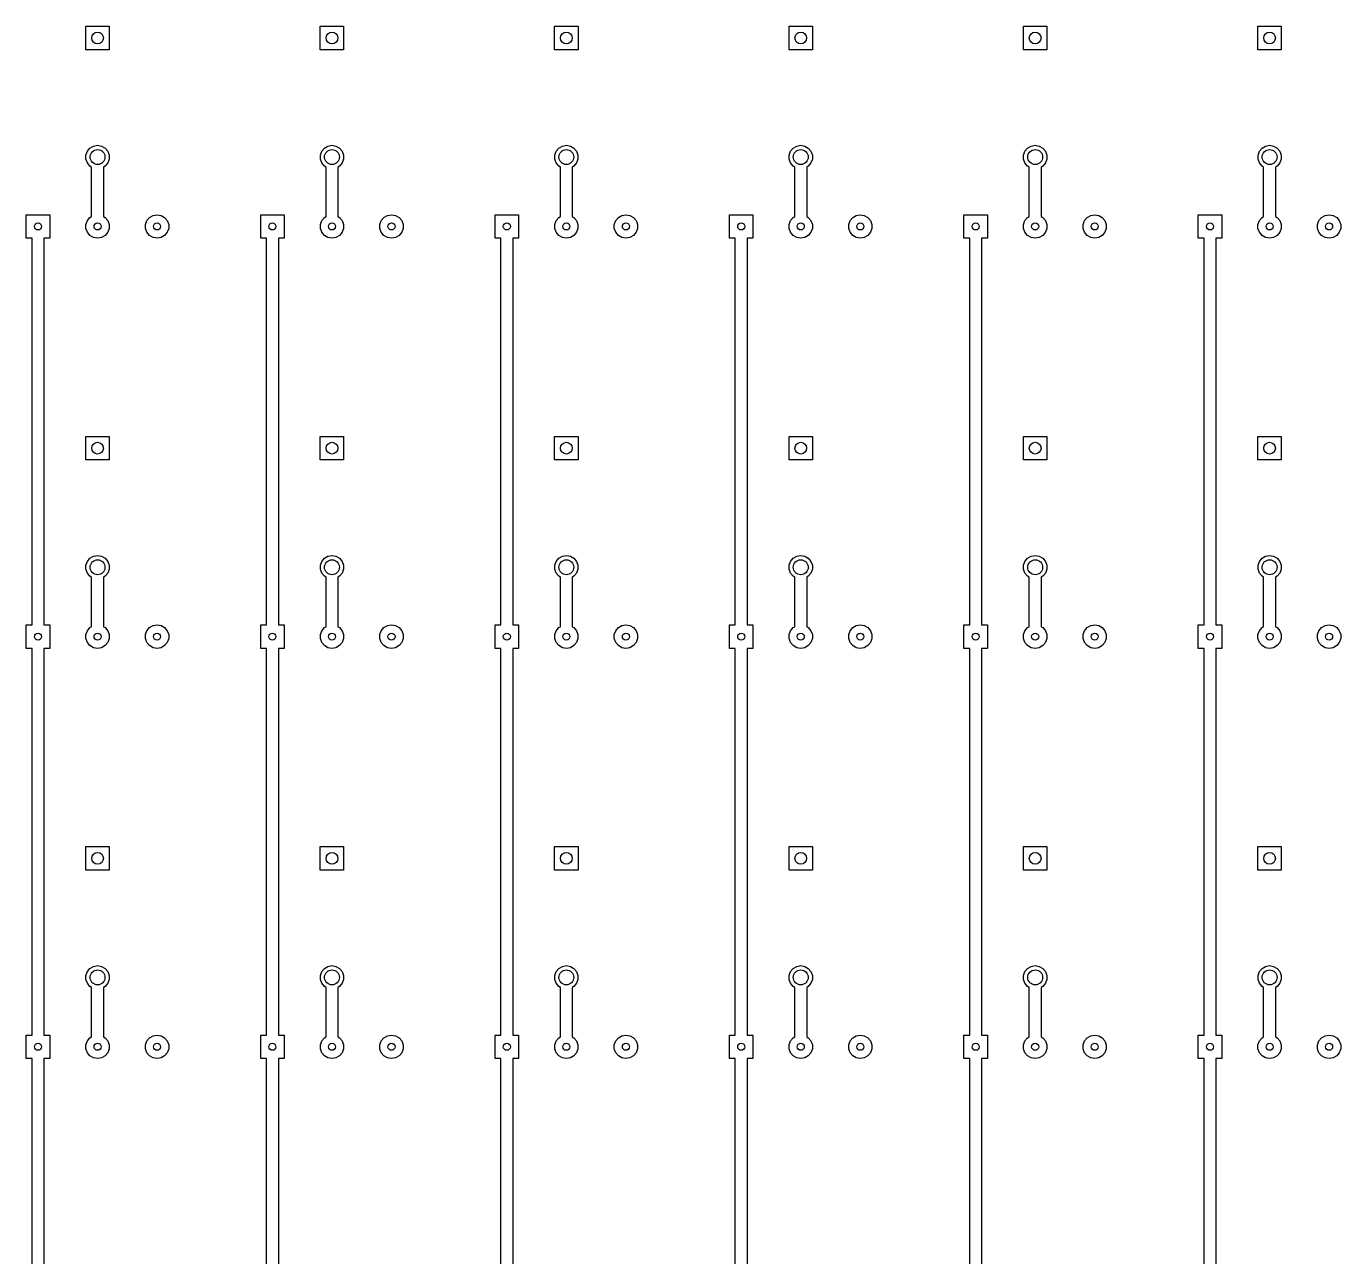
# Model space of a CAD drawing. Extents: x 183 to 424, y -369 to -69.
# Drawn here: x 183.4 to 295.6, y -173.9 to -68.9 of the extents above; entities that cross this region are included whole.
import ezdxf

# ---------------------------------------------------------------- set-up
doc = ezdxf.new("R2010")
doc.units = 0
doc.header["$MEASUREMENT"] = 0
doc.layers.add('BLACK', color=7, linetype='CONTINUOUS')

msp = doc.modelspace()

# ---------------------------------------------------------------- linework, layer by layer
at = {"layer": 'Black'}
for p, q in [((188.501, -70.9195), (188.501, -68.9205)), ((188.501, -68.9205), (190.499, -68.9205)), ((190.499, -68.9205), (190.499, -70.9195)), ((208.501, -70.9195), (208.501, -68.9205)), ((208.501, -68.9205), (210.499, -68.9205)), ((210.499, -68.9205), (210.499, -70.9195)), ((228.501, -70.9195), (228.501, -68.9205)), ((228.501, -68.9205), (230.499, -68.9205)), ((230.499, -68.9205), (230.499, -70.9195)), ((248.501, -70.9195), (248.501, -68.9205)), ((248.501, -68.9205), (250.499, -68.9205)), ((250.499, -68.9205), (250.499, -70.9195)), ((268.501, -70.9195), (268.501, -68.9205)), ((268.501, -68.9205), (270.499, -68.9205)), ((270.499, -68.9205), (270.499, -70.9195)), ((288.501, -70.9195), (288.501, -68.9205)), ((288.501, -68.9205), (290.499, -68.9205)), ((290.499, -68.9205), (290.499, -70.9195)), ((190.499, -70.9195), (188.501, -70.9195)), ((210.499, -70.9195), (208.501, -70.9195)), ((230.499, -70.9195), (228.501, -70.9195)), ((250.499, -70.9195), (248.501, -70.9195)), ((270.499, -70.9195), (268.501, -70.9195)), ((290.499, -70.9195), (288.501, -70.9195)), ((188.512, -79.9058), (188.631, -79.5783)), ((188.631, -79.5783), (188.855, -79.3114)), ((188.855, -79.3114), (189.157, -79.1372)), ((189.157, -79.1372), (189.5, -79.0767)), ((189.5, -79.0767), (189.843, -79.1372)), ((189.843, -79.1372), (190.145, -79.3114)), ((190.145, -79.3114), (190.369, -79.5783)), ((190.369, -79.5783), (190.488, -79.9058)), ((208.512, -79.9058), (208.631, -79.5783)), ((208.631, -79.5783), (208.855, -79.3114)), ((208.855, -79.3114), (209.157, -79.1372)), ((209.157, -79.1372), (209.5, -79.0767)), ((209.5, -79.0767), (209.843, -79.1372)), ((209.843, -79.1372), (210.145, -79.3114)), ((210.145, -79.3114), (210.369, -79.5783)), ((210.369, -79.5783), (210.488, -79.9058)), ((228.512, -79.9058), (228.631, -79.5783)), ((228.631, -79.5783), (228.855, -79.3114)), ((228.855, -79.3114), (229.157, -79.1372)), ((229.157, -79.1372), (229.5, -79.0767)), ((229.5, -79.0767), (229.843, -79.1372)), ((229.843, -79.1372), (230.145, -79.3114)), ((230.145, -79.3114), (230.369, -79.5783)), ((230.369, -79.5783), (230.488, -79.9058)), ((248.512, -79.9058), (248.631, -79.5783)), ((248.631, -79.5783), (248.855, -79.3114)), ((248.855, -79.3114), (249.157, -79.1372)), ((249.157, -79.1372), (249.5, -79.0767)), ((249.5, -79.0767), (249.843, -79.1372)), ((249.843, -79.1372), (250.145, -79.3114)), ((250.145, -79.3114), (250.369, -79.5783)), ((250.369, -79.5783), (250.488, -79.9058)), ((268.512, -79.9058), (268.631, -79.5783)), ((268.631, -79.5783), (268.855, -79.3114)), ((268.855, -79.3114), (269.157, -79.1372)), ((269.157, -79.1372), (269.5, -79.0767)), ((269.5, -79.0767), (269.843, -79.1372)), ((269.843, -79.1372), (270.145, -79.3114)), ((270.145, -79.3114), (270.369, -79.5783)), ((270.369, -79.5783), (270.488, -79.9058)), ((288.512, -79.9058), (288.631, -79.5783)), ((288.631, -79.5783), (288.855, -79.3114)), ((288.855, -79.3114), (289.157, -79.1372)), ((289.157, -79.1372), (289.5, -79.0767)), ((289.5, -79.0767), (289.843, -79.1372)), ((289.843, -79.1372), (290.145, -79.3114)), ((290.145, -79.3114), (290.369, -79.5783)), ((290.369, -79.5783), (290.488, -79.9058)), ((188.512, -80.2542), (188.512, -79.9058)), ((188.631, -80.5817), (188.512, -80.2542)), ((188.855, -80.8486), (188.631, -80.5817)), ((190.369, -80.5817), (190.145, -80.8486)), ((190.488, -80.2542), (190.369, -80.5817)), ((190.488, -79.9058), (190.488, -80.2542)), ((208.512, -80.2542), (208.512, -79.9058)), ((208.631, -80.5817), (208.512, -80.2542)), ((208.855, -80.8486), (208.631, -80.5817)), ((210.369, -80.5817), (210.145, -80.8486)), ((210.488, -80.2542), (210.369, -80.5817)), ((210.488, -79.9058), (210.488, -80.2542)), ((228.512, -80.2542), (228.512, -79.9058)), ((228.631, -80.5817), (228.512, -80.2542)), ((228.855, -80.8486), (228.631, -80.5817)), ((230.369, -80.5817), (230.145, -80.8486)), ((230.488, -80.2542), (230.369, -80.5817)), ((230.488, -79.9058), (230.488, -80.2542)), ((248.512, -80.2542), (248.512, -79.9058)), ((248.631, -80.5817), (248.512, -80.2542)), ((248.855, -80.8486), (248.631, -80.5817)), ((250.369, -80.5817), (250.145, -80.8486)), ((250.488, -80.2542), (250.369, -80.5817)), ((250.488, -79.9058), (250.488, -80.2542)), ((268.512, -80.2542), (268.512, -79.9058)), ((268.631, -80.5817), (268.512, -80.2542)), ((268.855, -80.8486), (268.631, -80.5817)), ((270.369, -80.5817), (270.145, -80.8486)), ((270.488, -80.2542), (270.369, -80.5817)), ((270.488, -79.9058), (270.488, -80.2542)), ((288.512, -80.2542), (288.512, -79.9058)), ((288.631, -80.5817), (288.512, -80.2542)), ((288.855, -80.8486), (288.631, -80.5817)), ((290.369, -80.5817), (290.145, -80.8486)), ((290.488, -80.2542), (290.369, -80.5817)), ((290.488, -79.9058), (290.488, -80.2542)), ((188.992, -80.9276), (188.855, -80.8486)), ((188.992, -85.1518), (188.992, -80.9276)), ((190.145, -80.8486), (190.008, -80.9276)), ((190.008, -80.9276), (190.008, -85.1518)), ((208.992, -80.9276), (208.855, -80.8486)), ((208.992, -85.1518), (208.992, -80.9276)), ((210.145, -80.8486), (210.008, -80.9276)), ((210.008, -80.9276), (210.008, -85.1518)), ((228.992, -80.9276), (228.855, -80.8486)), ((228.992, -85.1518), (228.992, -80.9276)), ((230.145, -80.8486), (230.008, -80.9276)), ((230.008, -80.9276), (230.008, -85.1518)), ((248.992, -80.9276), (248.855, -80.8486)), ((248.992, -85.1518), (248.992, -80.9276)), ((250.145, -80.8486), (250.008, -80.9276)), ((250.008, -80.9276), (250.008, -85.1518)), ((268.992, -80.9276), (268.855, -80.8486)), ((268.992, -85.1518), (268.992, -80.9276)), ((270.145, -80.8486), (270.008, -80.9276)), ((270.008, -80.9276), (270.008, -85.1518)), ((288.992, -80.9276), (288.855, -80.8486)), ((288.992, -85.1518), (288.992, -80.9276)), ((290.145, -80.8486), (290.008, -80.9276)), ((290.008, -80.9276), (290.008, -85.1518)), ((183.42, -87), (183.42, -85)), ((183.42, -85), (185.42, -85)), ((185.42, -85), (185.42, -87)), ((188.631, -85.4981), (188.855, -85.231)), ((188.855, -85.231), (188.992, -85.1518)), ((190.008, -85.1518), (190.145, -85.231)), ((190.145, -85.231), (190.369, -85.4981)), ((193.711, -85.4981), (193.935, -85.231)), ((193.935, -85.231), (194.237, -85.0567)), ((194.237, -85.0567), (194.58, -84.9962)), ((194.58, -84.9962), (194.923, -85.0567)), ((194.923, -85.0567), (195.225, -85.231)), ((195.225, -85.231), (195.449, -85.4981)), ((203.42, -87), (203.42, -85)), ((203.42, -85), (205.42, -85)), ((205.42, -85), (205.42, -87)), ((208.631, -85.4981), (208.855, -85.231)), ((208.855, -85.231), (208.992, -85.1518)), ((210.008, -85.1518), (210.145, -85.231)), ((210.145, -85.231), (210.369, -85.4981)), ((213.711, -85.4981), (213.935, -85.231)), ((213.935, -85.231), (214.237, -85.0567)), ((214.237, -85.0567), (214.58, -84.9962)), ((214.58, -84.9962), (214.923, -85.0567)), ((214.923, -85.0567), (215.225, -85.231)), ((215.225, -85.231), (215.449, -85.4981)), ((223.42, -87), (223.42, -85)), ((223.42, -85), (225.42, -85)), ((225.42, -85), (225.42, -87)), ((228.631, -85.4981), (228.855, -85.231)), ((228.855, -85.231), (228.992, -85.1518)), ((230.008, -85.1518), (230.145, -85.231)), ((230.145, -85.231), (230.369, -85.4981)), ((233.711, -85.4981), (233.935, -85.231)), ((233.935, -85.231), (234.237, -85.0567)), ((234.237, -85.0567), (234.58, -84.9962)), ((234.58, -84.9962), (234.923, -85.0567)), ((234.923, -85.0567), (235.225, -85.231)), ((235.225, -85.231), (235.449, -85.4981)), ((243.42, -87), (243.42, -85)), ((243.42, -85), (245.42, -85)), ((245.42, -85), (245.42, -87)), ((248.631, -85.4981), (248.855, -85.231)), ((248.855, -85.231), (248.992, -85.1518)), ((250.008, -85.1518), (250.145, -85.231)), ((250.145, -85.231), (250.369, -85.4981)), ((253.711, -85.4981), (253.935, -85.231)), ((253.935, -85.231), (254.237, -85.0567)), ((254.237, -85.0567), (254.58, -84.9962)), ((254.58, -84.9962), (254.923, -85.0567)), ((254.923, -85.0567), (255.225, -85.231)), ((255.225, -85.231), (255.449, -85.4981)), ((263.42, -87), (263.42, -85)), ((263.42, -85), (265.42, -85)), ((265.42, -85), (265.42, -87)), ((268.631, -85.4981), (268.855, -85.231)), ((268.855, -85.231), (268.992, -85.1518)), ((270.008, -85.1518), (270.145, -85.231)), ((270.145, -85.231), (270.369, -85.4981)), ((273.711, -85.4981), (273.935, -85.231)), ((273.935, -85.231), (274.237, -85.0567)), ((274.237, -85.0567), (274.58, -84.9962)), ((274.58, -84.9962), (274.923, -85.0567)), ((274.923, -85.0567), (275.225, -85.231)), ((275.225, -85.231), (275.449, -85.4981)), ((283.42, -87), (283.42, -85)), ((283.42, -85), (285.42, -85)), ((285.42, -85), (285.42, -87)), ((288.631, -85.4981), (288.855, -85.231)), ((288.855, -85.231), (288.992, -85.1518)), ((290.008, -85.1518), (290.145, -85.231)), ((290.145, -85.231), (290.369, -85.4981)), ((293.711, -85.4981), (293.935, -85.231)), ((293.935, -85.231), (294.237, -85.0567)), ((294.237, -85.0567), (294.58, -84.9962)), ((294.58, -84.9962), (294.923, -85.0567)), ((294.923, -85.0567), (295.225, -85.231)), ((295.225, -85.231), (295.449, -85.4981)), ((188.511, -85.8257), (188.631, -85.4981)), ((188.511, -86.1743), (188.511, -85.8257)), ((188.631, -86.5019), (188.511, -86.1743)), ((190.369, -85.4981), (190.489, -85.8257)), ((190.489, -86.1743), (190.369, -86.5019)), ((190.489, -85.8257), (190.489, -86.1743)), ((193.591, -85.8257), (193.711, -85.4981)), ((193.591, -86.1743), (193.591, -85.8257)), ((193.711, -86.5019), (193.591, -86.1743)), ((195.449, -85.4981), (195.569, -85.8257)), ((195.569, -86.1743), (195.449, -86.5019)), ((195.569, -85.8257), (195.569, -86.1743)), ((208.511, -85.8257), (208.631, -85.4981)), ((208.511, -86.1743), (208.511, -85.8257)), ((208.631, -86.5019), (208.511, -86.1743)), ((210.369, -85.4981), (210.489, -85.8257)), ((210.489, -86.1743), (210.369, -86.5019)), ((210.489, -85.8257), (210.489, -86.1743)), ((213.591, -85.8257), (213.711, -85.4981)), ((213.591, -86.1743), (213.591, -85.8257)), ((213.711, -86.5019), (213.591, -86.1743)), ((215.449, -85.4981), (215.569, -85.8257)), ((215.569, -86.1743), (215.449, -86.5019)), ((215.569, -85.8257), (215.569, -86.1743)), ((228.511, -85.8257), (228.631, -85.4981)), ((228.511, -86.1743), (228.511, -85.8257)), ((228.631, -86.5019), (228.511, -86.1743)), ((230.369, -85.4981), (230.489, -85.8257)), ((230.489, -86.1743), (230.369, -86.5019)), ((230.489, -85.8257), (230.489, -86.1743)), ((233.591, -85.8257), (233.711, -85.4981)), ((233.591, -86.1743), (233.591, -85.8257)), ((233.711, -86.5019), (233.591, -86.1743)), ((235.449, -85.4981), (235.569, -85.8257)), ((235.569, -86.1743), (235.449, -86.5019)), ((235.569, -85.8257), (235.569, -86.1743)), ((248.511, -85.8257), (248.631, -85.4981)), ((248.511, -86.1743), (248.511, -85.8257)), ((248.631, -86.5019), (248.511, -86.1743)), ((250.369, -85.4981), (250.489, -85.8257)), ((250.489, -86.1743), (250.369, -86.5019)), ((250.489, -85.8257), (250.489, -86.1743)), ((253.591, -85.8257), (253.711, -85.4981)), ((253.591, -86.1743), (253.591, -85.8257)), ((253.711, -86.5019), (253.591, -86.1743)), ((255.449, -85.4981), (255.569, -85.8257)), ((255.569, -86.1743), (255.449, -86.5019)), ((255.569, -85.8257), (255.569, -86.1743)), ((268.511, -85.8257), (268.631, -85.4981)), ((268.511, -86.1743), (268.511, -85.8257)), ((268.631, -86.5019), (268.511, -86.1743)), ((270.369, -85.4981), (270.489, -85.8257)), ((270.489, -86.1743), (270.369, -86.5019)), ((270.489, -85.8257), (270.489, -86.1743)), ((273.591, -85.8257), (273.711, -85.4981)), ((273.591, -86.1743), (273.591, -85.8257)), ((273.711, -86.5019), (273.591, -86.1743)), ((275.449, -85.4981), (275.569, -85.8257)), ((275.569, -86.1743), (275.449, -86.5019)), ((275.569, -85.8257), (275.569, -86.1743)), ((288.511, -85.8257), (288.631, -85.4981)), ((288.511, -86.1743), (288.511, -85.8257)), ((288.631, -86.5019), (288.511, -86.1743)), ((290.369, -85.4981), (290.489, -85.8257)), ((290.489, -86.1743), (290.369, -86.5019)), ((290.489, -85.8257), (290.489, -86.1743)), ((293.591, -85.8257), (293.711, -85.4981)), ((293.591, -86.1743), (293.591, -85.8257)), ((293.711, -86.5019), (293.591, -86.1743)), ((295.449, -85.4981), (295.569, -85.8257)), ((295.569, -86.1743), (295.449, -86.5019)), ((295.569, -85.8257), (295.569, -86.1743)), ((183.912, -87), (183.42, -87)), ((183.912, -120), (183.912, -87)), ((185.42, -87), (184.928, -87)), ((184.928, -87), (184.928, -120)), ((188.855, -86.769), (188.631, -86.5019)), ((189.157, -86.9433), (188.855, -86.769)), ((189.5, -87.0038), (189.157, -86.9433)), ((189.843, -86.9433), (189.5, -87.0038)), ((190.145, -86.769), (189.843, -86.9433)), ((190.369, -86.5019), (190.145, -86.769)), ((193.935, -86.769), (193.711, -86.5019)), ((194.237, -86.9433), (193.935, -86.769)), ((194.58, -87.0038), (194.237, -86.9433)), ((194.923, -86.9433), (194.58, -87.0038)), ((195.225, -86.769), (194.923, -86.9433)), ((195.449, -86.5019), (195.225, -86.769)), ((203.912, -87), (203.42, -87)), ((203.912, -120), (203.912, -87)), ((205.42, -87), (204.928, -87)), ((204.928, -87), (204.928, -120)), ((208.855, -86.769), (208.631, -86.5019)), ((209.157, -86.9433), (208.855, -86.769)), ((209.5, -87.0038), (209.157, -86.9433)), ((209.843, -86.9433), (209.5, -87.0038)), ((210.145, -86.769), (209.843, -86.9433)), ((210.369, -86.5019), (210.145, -86.769)), ((213.935, -86.769), (213.711, -86.5019)), ((214.237, -86.9433), (213.935, -86.769)), ((214.58, -87.0038), (214.237, -86.9433)), ((214.923, -86.9433), (214.58, -87.0038)), ((215.225, -86.769), (214.923, -86.9433)), ((215.449, -86.5019), (215.225, -86.769)), ((223.912, -87), (223.42, -87)), ((223.912, -120), (223.912, -87)), ((225.42, -87), (224.928, -87)), ((224.928, -87), (224.928, -120)), ((228.855, -86.769), (228.631, -86.5019)), ((229.157, -86.9433), (228.855, -86.769)), ((229.5, -87.0038), (229.157, -86.9433)), ((229.843, -86.9433), (229.5, -87.0038)), ((230.145, -86.769), (229.843, -86.9433)), ((230.369, -86.5019), (230.145, -86.769)), ((233.935, -86.769), (233.711, -86.5019)), ((234.237, -86.9433), (233.935, -86.769)), ((234.58, -87.0038), (234.237, -86.9433)), ((234.923, -86.9433), (234.58, -87.0038)), ((235.225, -86.769), (234.923, -86.9433)), ((235.449, -86.5019), (235.225, -86.769)), ((243.912, -87), (243.42, -87)), ((243.912, -120), (243.912, -87)), ((245.42, -87), (244.928, -87)), ((244.928, -87), (244.928, -120)), ((248.855, -86.769), (248.631, -86.5019)), ((249.157, -86.9433), (248.855, -86.769)), ((249.5, -87.0038), (249.157, -86.9433)), ((249.843, -86.9433), (249.5, -87.0038)), ((250.145, -86.769), (249.843, -86.9433)), ((250.369, -86.5019), (250.145, -86.769)), ((253.935, -86.769), (253.711, -86.5019)), ((254.237, -86.9433), (253.935, -86.769)), ((254.58, -87.0038), (254.237, -86.9433)), ((254.923, -86.9433), (254.58, -87.0038)), ((255.225, -86.769), (254.923, -86.9433)), ((255.449, -86.5019), (255.225, -86.769)), ((263.912, -87), (263.42, -87)), ((263.912, -120), (263.912, -87)), ((265.42, -87), (264.928, -87)), ((264.928, -87), (264.928, -120)), ((268.855, -86.769), (268.631, -86.5019)), ((269.157, -86.9433), (268.855, -86.769)), ((269.5, -87.0038), (269.157, -86.9433)), ((269.843, -86.9433), (269.5, -87.0038)), ((270.145, -86.769), (269.843, -86.9433)), ((270.369, -86.5019), (270.145, -86.769)), ((273.935, -86.769), (273.711, -86.5019)), ((274.237, -86.9433), (273.935, -86.769)), ((274.58, -87.0038), (274.237, -86.9433)), ((274.923, -86.9433), (274.58, -87.0038)), ((275.225, -86.769), (274.923, -86.9433)), ((275.449, -86.5019), (275.225, -86.769)), ((283.912, -87), (283.42, -87)), ((283.912, -120), (283.912, -87)), ((285.42, -87), (284.928, -87)), ((284.928, -87), (284.928, -120)), ((288.855, -86.769), (288.631, -86.5019)), ((289.157, -86.9433), (288.855, -86.769)), ((289.5, -87.0038), (289.157, -86.9433)), ((289.843, -86.9433), (289.5, -87.0038)), ((290.145, -86.769), (289.843, -86.9433)), ((290.369, -86.5019), (290.145, -86.769)), ((293.935, -86.769), (293.711, -86.5019)), ((294.237, -86.9433), (293.935, -86.769)), ((294.58, -87.0038), (294.237, -86.9433)), ((294.923, -86.9433), (294.58, -87.0038)), ((295.225, -86.769), (294.923, -86.9433)), ((295.449, -86.5019), (295.225, -86.769)), ((188.501, -105.919), (188.501, -103.921)), ((188.501, -103.921), (190.499, -103.921)), ((190.499, -103.921), (190.499, -105.919)), ((208.501, -105.919), (208.501, -103.921)), ((208.501, -103.921), (210.499, -103.921)), ((210.499, -103.921), (210.499, -105.919)), ((228.501, -105.919), (228.501, -103.921)), ((228.501, -103.921), (230.499, -103.921)), ((230.499, -103.921), (230.499, -105.919)), ((248.501, -105.919), (248.501, -103.921)), ((248.501, -103.921), (250.499, -103.921)), ((250.499, -103.921), (250.499, -105.919)), ((268.501, -105.919), (268.501, -103.921)), ((268.501, -103.921), (270.499, -103.921)), ((270.499, -103.921), (270.499, -105.919)), ((288.501, -105.919), (288.501, -103.921)), ((288.501, -103.921), (290.499, -103.921)), ((290.499, -103.921), (290.499, -105.919)), ((190.499, -105.919), (188.501, -105.919)), ((210.499, -105.919), (208.501, -105.919)), ((230.499, -105.919), (228.501, -105.919)), ((250.499, -105.919), (248.501, -105.919)), ((270.499, -105.919), (268.501, -105.919)), ((290.499, -105.919), (288.501, -105.919)), ((188.631, -114.578), (188.855, -114.311)), ((188.855, -114.311), (189.157, -114.137)), ((189.157, -114.137), (189.5, -114.077)), ((189.5, -114.077), (189.843, -114.137)), ((189.843, -114.137), (190.145, -114.311)), ((190.145, -114.311), (190.369, -114.578)), ((208.631, -114.578), (208.855, -114.311)), ((208.855, -114.311), (209.157, -114.137)), ((209.157, -114.137), (209.5, -114.077)), ((209.5, -114.077), (209.843, -114.137)), ((209.843, -114.137), (210.145, -114.311)), ((210.145, -114.311), (210.369, -114.578)), ((228.631, -114.578), (228.855, -114.311)), ((228.855, -114.311), (229.157, -114.137)), ((229.157, -114.137), (229.5, -114.077)), ((229.5, -114.077), (229.843, -114.137)), ((229.843, -114.137), (230.145, -114.311)), ((230.145, -114.311), (230.369, -114.578)), ((248.631, -114.578), (248.855, -114.311)), ((248.855, -114.311), (249.157, -114.137)), ((249.157, -114.137), (249.5, -114.077)), ((249.5, -114.077), (249.843, -114.137)), ((249.843, -114.137), (250.145, -114.311)), ((250.145, -114.311), (250.369, -114.578)), ((268.631, -114.578), (268.855, -114.311)), ((268.855, -114.311), (269.157, -114.137)), ((269.157, -114.137), (269.5, -114.077)), ((269.5, -114.077), (269.843, -114.137)), ((269.843, -114.137), (270.145, -114.311)), ((270.145, -114.311), (270.369, -114.578)), ((288.631, -114.578), (288.855, -114.311)), ((288.855, -114.311), (289.157, -114.137)), ((289.157, -114.137), (289.5, -114.077)), ((289.5, -114.077), (289.843, -114.137)), ((289.843, -114.137), (290.145, -114.311)), ((290.145, -114.311), (290.369, -114.578)), ((188.512, -114.906), (188.631, -114.578)), ((188.512, -115.254), (188.512, -114.906)), ((188.631, -115.582), (188.512, -115.254)), ((190.369, -114.578), (190.488, -114.906)), ((190.488, -115.254), (190.369, -115.582)), ((190.488, -114.906), (190.488, -115.254)), ((208.512, -114.906), (208.631, -114.578)), ((208.512, -115.254), (208.512, -114.906)), ((208.631, -115.582), (208.512, -115.254)), ((210.369, -114.578), (210.488, -114.906)), ((210.488, -115.254), (210.369, -115.582)), ((210.488, -114.906), (210.488, -115.254)), ((228.512, -114.906), (228.631, -114.578)), ((228.512, -115.254), (228.512, -114.906)), ((228.631, -115.582), (228.512, -115.254)), ((230.369, -114.578), (230.488, -114.906)), ((230.488, -115.254), (230.369, -115.582)), ((230.488, -114.906), (230.488, -115.254)), ((248.512, -114.906), (248.631, -114.578)), ((248.512, -115.254), (248.512, -114.906)), ((248.631, -115.582), (248.512, -115.254)), ((250.369, -114.578), (250.488, -114.906)), ((250.488, -115.254), (250.369, -115.582)), ((250.488, -114.906), (250.488, -115.254)), ((268.512, -114.906), (268.631, -114.578)), ((268.512, -115.254), (268.512, -114.906)), ((268.631, -115.582), (268.512, -115.254)), ((270.369, -114.578), (270.488, -114.906)), ((270.488, -115.254), (270.369, -115.582)), ((270.488, -114.906), (270.488, -115.254)), ((288.512, -114.906), (288.631, -114.578)), ((288.512, -115.254), (288.512, -114.906)), ((288.631, -115.582), (288.512, -115.254)), ((290.369, -114.578), (290.488, -114.906)), ((290.488, -115.254), (290.369, -115.582)), ((290.488, -114.906), (290.488, -115.254)), ((188.855, -115.849), (188.631, -115.582)), ((188.992, -115.928), (188.855, -115.849)), ((188.992, -120.152), (188.992, -115.928)), ((190.145, -115.849), (190.008, -115.928)), ((190.008, -115.928), (190.008, -120.152)), ((190.369, -115.582), (190.145, -115.849)), ((208.855, -115.849), (208.631, -115.582)), ((208.992, -115.928), (208.855, -115.849)), ((208.992, -120.152), (208.992, -115.928)), ((210.145, -115.849), (210.008, -115.928)), ((210.008, -115.928), (210.008, -120.152)), ((210.369, -115.582), (210.145, -115.849)), ((228.855, -115.849), (228.631, -115.582)), ((228.992, -115.928), (228.855, -115.849)), ((228.992, -120.152), (228.992, -115.928)), ((230.145, -115.849), (230.008, -115.928)), ((230.008, -115.928), (230.008, -120.152)), ((230.369, -115.582), (230.145, -115.849)), ((248.855, -115.849), (248.631, -115.582)), ((248.992, -115.928), (248.855, -115.849)), ((248.992, -120.152), (248.992, -115.928)), ((250.145, -115.849), (250.008, -115.928)), ((250.008, -115.928), (250.008, -120.152)), ((250.369, -115.582), (250.145, -115.849)), ((268.855, -115.849), (268.631, -115.582)), ((268.992, -115.928), (268.855, -115.849)), ((268.992, -120.152), (268.992, -115.928)), ((270.145, -115.849), (270.008, -115.928)), ((270.008, -115.928), (270.008, -120.152)), ((270.369, -115.582), (270.145, -115.849)), ((288.855, -115.849), (288.631, -115.582)), ((288.992, -115.928), (288.855, -115.849)), ((288.992, -120.152), (288.992, -115.928)), ((290.145, -115.849), (290.008, -115.928)), ((290.008, -115.928), (290.008, -120.152)), ((290.369, -115.582), (290.145, -115.849)), ((194.237, -120.057), (194.58, -119.996)), ((194.58, -119.996), (194.923, -120.057)), ((214.237, -120.057), (214.58, -119.996)), ((214.58, -119.996), (214.923, -120.057)), ((234.237, -120.057), (234.58, -119.996)), ((234.58, -119.996), (234.923, -120.057)), ((254.237, -120.057), (254.58, -119.996)), ((254.58, -119.996), (254.923, -120.057)), ((274.237, -120.057), (274.58, -119.996)), ((274.58, -119.996), (274.923, -120.057)), ((294.237, -120.057), (294.58, -119.996)), ((294.58, -119.996), (294.923, -120.057)), ((183.42, -122), (183.42, -120)), ((183.42, -120), (183.912, -120)), ((184.928, -120), (185.42, -120)), ((185.42, -120), (185.42, -122)), ((188.511, -120.826), (188.631, -120.498)), ((188.511, -121.174), (188.511, -120.826)), ((188.631, -120.498), (188.855, -120.231)), ((188.855, -120.231), (188.992, -120.152)), ((190.008, -120.152), (190.145, -120.231)), ((190.145, -120.231), (190.369, -120.498)), ((190.369, -120.498), (190.489, -120.826)), ((190.489, -120.826), (190.489, -121.174)), ((193.591, -120.826), (193.711, -120.498)), ((193.591, -121.174), (193.591, -120.826)), ((193.711, -120.498), (193.935, -120.231)), ((193.935, -120.231), (194.237, -120.057)), ((194.923, -120.057), (195.225, -120.231)), ((195.225, -120.231), (195.449, -120.498)), ((195.449, -120.498), (195.569, -120.826)), ((195.569, -120.826), (195.569, -121.174)), ((203.42, -122), (203.42, -120)), ((203.42, -120), (203.912, -120)), ((204.928, -120), (205.42, -120)), ((205.42, -120), (205.42, -122)), ((208.511, -120.826), (208.631, -120.498)), ((208.511, -121.174), (208.511, -120.826)), ((208.631, -120.498), (208.855, -120.231)), ((208.855, -120.231), (208.992, -120.152)), ((210.008, -120.152), (210.145, -120.231)), ((210.145, -120.231), (210.369, -120.498)), ((210.369, -120.498), (210.489, -120.826)), ((210.489, -120.826), (210.489, -121.174)), ((213.591, -120.826), (213.711, -120.498)), ((213.591, -121.174), (213.591, -120.826)), ((213.711, -120.498), (213.935, -120.231)), ((213.935, -120.231), (214.237, -120.057)), ((214.923, -120.057), (215.225, -120.231)), ((215.225, -120.231), (215.449, -120.498)), ((215.449, -120.498), (215.569, -120.826)), ((215.569, -120.826), (215.569, -121.174)), ((223.42, -122), (223.42, -120)), ((223.42, -120), (223.912, -120)), ((224.928, -120), (225.42, -120)), ((225.42, -120), (225.42, -122)), ((228.511, -120.826), (228.631, -120.498)), ((228.511, -121.174), (228.511, -120.826)), ((228.631, -120.498), (228.855, -120.231)), ((228.855, -120.231), (228.992, -120.152)), ((230.008, -120.152), (230.145, -120.231)), ((230.145, -120.231), (230.369, -120.498)), ((230.369, -120.498), (230.489, -120.826)), ((230.489, -120.826), (230.489, -121.174)), ((233.591, -120.826), (233.711, -120.498)), ((233.591, -121.174), (233.591, -120.826)), ((233.711, -120.498), (233.935, -120.231)), ((233.935, -120.231), (234.237, -120.057)), ((234.923, -120.057), (235.225, -120.231)), ((235.225, -120.231), (235.449, -120.498)), ((235.449, -120.498), (235.569, -120.826)), ((235.569, -120.826), (235.569, -121.174)), ((243.42, -122), (243.42, -120)), ((243.42, -120), (243.912, -120)), ((244.928, -120), (245.42, -120)), ((245.42, -120), (245.42, -122)), ((248.511, -120.826), (248.631, -120.498)), ((248.511, -121.174), (248.511, -120.826)), ((248.631, -120.498), (248.855, -120.231)), ((248.855, -120.231), (248.992, -120.152)), ((250.008, -120.152), (250.145, -120.231)), ((250.145, -120.231), (250.369, -120.498)), ((250.369, -120.498), (250.489, -120.826)), ((250.489, -120.826), (250.489, -121.174)), ((253.591, -120.826), (253.711, -120.498)), ((253.591, -121.174), (253.591, -120.826)), ((253.711, -120.498), (253.935, -120.231)), ((253.935, -120.231), (254.237, -120.057)), ((254.923, -120.057), (255.225, -120.231)), ((255.225, -120.231), (255.449, -120.498)), ((255.449, -120.498), (255.569, -120.826)), ((255.569, -120.826), (255.569, -121.174)), ((263.42, -122), (263.42, -120)), ((263.42, -120), (263.912, -120)), ((264.928, -120), (265.42, -120)), ((265.42, -120), (265.42, -122)), ((268.511, -120.826), (268.631, -120.498)), ((268.511, -121.174), (268.511, -120.826)), ((268.631, -120.498), (268.855, -120.231)), ((268.855, -120.231), (268.992, -120.152)), ((270.008, -120.152), (270.145, -120.231)), ((270.145, -120.231), (270.369, -120.498)), ((270.369, -120.498), (270.489, -120.826)), ((270.489, -120.826), (270.489, -121.174)), ((273.591, -120.826), (273.711, -120.498)), ((273.591, -121.174), (273.591, -120.826)), ((273.711, -120.498), (273.935, -120.231)), ((273.935, -120.231), (274.237, -120.057)), ((274.923, -120.057), (275.225, -120.231)), ((275.225, -120.231), (275.449, -120.498)), ((275.449, -120.498), (275.569, -120.826)), ((275.569, -120.826), (275.569, -121.174)), ((283.42, -122), (283.42, -120)), ((283.42, -120), (283.912, -120)), ((284.928, -120), (285.42, -120)), ((285.42, -120), (285.42, -122)), ((288.511, -120.826), (288.631, -120.498)), ((288.511, -121.174), (288.511, -120.826)), ((288.631, -120.498), (288.855, -120.231)), ((288.855, -120.231), (288.992, -120.152)), ((290.008, -120.152), (290.145, -120.231)), ((290.145, -120.231), (290.369, -120.498)), ((290.369, -120.498), (290.489, -120.826)), ((290.489, -120.826), (290.489, -121.174)), ((293.591, -120.826), (293.711, -120.498)), ((293.591, -121.174), (293.591, -120.826)), ((293.711, -120.498), (293.935, -120.231)), ((293.935, -120.231), (294.237, -120.057)), ((294.923, -120.057), (295.225, -120.231)), ((295.225, -120.231), (295.449, -120.498)), ((295.449, -120.498), (295.569, -120.826)), ((295.569, -120.826), (295.569, -121.174)), ((183.912, -122), (183.42, -122)), ((183.912, -155), (183.912, -122)), ((185.42, -122), (184.928, -122)), ((184.928, -122), (184.928, -155)), ((188.631, -121.502), (188.511, -121.174)), ((188.855, -121.769), (188.631, -121.502)), ((189.157, -121.943), (188.855, -121.769)), ((189.5, -122.004), (189.157, -121.943)), ((189.843, -121.943), (189.5, -122.004)), ((190.145, -121.769), (189.843, -121.943)), ((190.369, -121.502), (190.145, -121.769)), ((190.489, -121.174), (190.369, -121.502)), ((193.711, -121.502), (193.591, -121.174)), ((193.935, -121.769), (193.711, -121.502)), ((194.237, -121.943), (193.935, -121.769)), ((194.58, -122.004), (194.237, -121.943)), ((194.923, -121.943), (194.58, -122.004)), ((195.225, -121.769), (194.923, -121.943)), ((195.449, -121.502), (195.225, -121.769)), ((195.569, -121.174), (195.449, -121.502)), ((203.912, -122), (203.42, -122)), ((203.912, -155), (203.912, -122)), ((205.42, -122), (204.928, -122)), ((204.928, -122), (204.928, -155)), ((208.631, -121.502), (208.511, -121.174)), ((208.855, -121.769), (208.631, -121.502)), ((209.157, -121.943), (208.855, -121.769)), ((209.5, -122.004), (209.157, -121.943)), ((209.843, -121.943), (209.5, -122.004)), ((210.145, -121.769), (209.843, -121.943)), ((210.369, -121.502), (210.145, -121.769)), ((210.489, -121.174), (210.369, -121.502)), ((213.711, -121.502), (213.591, -121.174)), ((213.935, -121.769), (213.711, -121.502)), ((214.237, -121.943), (213.935, -121.769)), ((214.58, -122.004), (214.237, -121.943)), ((214.923, -121.943), (214.58, -122.004)), ((215.225, -121.769), (214.923, -121.943)), ((215.449, -121.502), (215.225, -121.769)), ((215.569, -121.174), (215.449, -121.502)), ((223.912, -122), (223.42, -122)), ((223.912, -155), (223.912, -122)), ((225.42, -122), (224.928, -122)), ((224.928, -122), (224.928, -155)), ((228.631, -121.502), (228.511, -121.174)), ((228.855, -121.769), (228.631, -121.502)), ((229.157, -121.943), (228.855, -121.769)), ((229.5, -122.004), (229.157, -121.943)), ((229.843, -121.943), (229.5, -122.004)), ((230.145, -121.769), (229.843, -121.943)), ((230.369, -121.502), (230.145, -121.769)), ((230.489, -121.174), (230.369, -121.502)), ((233.711, -121.502), (233.591, -121.174)), ((233.935, -121.769), (233.711, -121.502)), ((234.237, -121.943), (233.935, -121.769)), ((234.58, -122.004), (234.237, -121.943)), ((234.923, -121.943), (234.58, -122.004)), ((235.225, -121.769), (234.923, -121.943)), ((235.449, -121.502), (235.225, -121.769)), ((235.569, -121.174), (235.449, -121.502)), ((243.912, -122), (243.42, -122)), ((243.912, -155), (243.912, -122)), ((245.42, -122), (244.928, -122)), ((244.928, -122), (244.928, -155)), ((248.631, -121.502), (248.511, -121.174)), ((248.855, -121.769), (248.631, -121.502)), ((249.157, -121.943), (248.855, -121.769)), ((249.5, -122.004), (249.157, -121.943)), ((249.843, -121.943), (249.5, -122.004)), ((250.145, -121.769), (249.843, -121.943)), ((250.369, -121.502), (250.145, -121.769)), ((250.489, -121.174), (250.369, -121.502)), ((253.711, -121.502), (253.591, -121.174)), ((253.935, -121.769), (253.711, -121.502)), ((254.237, -121.943), (253.935, -121.769)), ((254.58, -122.004), (254.237, -121.943)), ((254.923, -121.943), (254.58, -122.004)), ((255.225, -121.769), (254.923, -121.943)), ((255.449, -121.502), (255.225, -121.769)), ((255.569, -121.174), (255.449, -121.502)), ((263.912, -122), (263.42, -122)), ((263.912, -155), (263.912, -122)), ((265.42, -122), (264.928, -122)), ((264.928, -122), (264.928, -155)), ((268.631, -121.502), (268.511, -121.174)), ((268.855, -121.769), (268.631, -121.502)), ((269.157, -121.943), (268.855, -121.769)), ((269.5, -122.004), (269.157, -121.943)), ((269.843, -121.943), (269.5, -122.004)), ((270.145, -121.769), (269.843, -121.943)), ((270.369, -121.502), (270.145, -121.769)), ((270.489, -121.174), (270.369, -121.502)), ((273.711, -121.502), (273.591, -121.174)), ((273.935, -121.769), (273.711, -121.502)), ((274.237, -121.943), (273.935, -121.769)), ((274.58, -122.004), (274.237, -121.943)), ((274.923, -121.943), (274.58, -122.004)), ((275.225, -121.769), (274.923, -121.943)), ((275.449, -121.502), (275.225, -121.769)), ((275.569, -121.174), (275.449, -121.502)), ((283.912, -122), (283.42, -122)), ((283.912, -155), (283.912, -122)), ((285.42, -122), (284.928, -122)), ((284.928, -122), (284.928, -155)), ((288.631, -121.502), (288.511, -121.174)), ((288.855, -121.769), (288.631, -121.502)), ((289.157, -121.943), (288.855, -121.769)), ((289.5, -122.004), (289.157, -121.943)), ((289.843, -121.943), (289.5, -122.004)), ((290.145, -121.769), (289.843, -121.943)), ((290.369, -121.502), (290.145, -121.769)), ((290.489, -121.174), (290.369, -121.502)), ((293.711, -121.502), (293.591, -121.174)), ((293.935, -121.769), (293.711, -121.502)), ((294.237, -121.943), (293.935, -121.769)), ((294.58, -122.004), (294.237, -121.943)), ((294.923, -121.943), (294.58, -122.004)), ((295.225, -121.769), (294.923, -121.943)), ((295.449, -121.502), (295.225, -121.769)), ((295.569, -121.174), (295.449, -121.502)), ((188.501, -140.919), (188.501, -138.921)), ((188.501, -138.921), (190.499, -138.921)), ((190.499, -138.921), (190.499, -140.919)), ((208.501, -140.919), (208.501, -138.921)), ((208.501, -138.921), (210.499, -138.921)), ((210.499, -138.921), (210.499, -140.919)), ((228.501, -140.919), (228.501, -138.921)), ((228.501, -138.921), (230.499, -138.921)), ((230.499, -138.921), (230.499, -140.919)), ((248.501, -140.919), (248.501, -138.921)), ((248.501, -138.921), (250.499, -138.921)), ((250.499, -138.921), (250.499, -140.919)), ((268.501, -140.919), (268.501, -138.921)), ((268.501, -138.921), (270.499, -138.921)), ((270.499, -138.921), (270.499, -140.919)), ((288.501, -140.919), (288.501, -138.921)), ((288.501, -138.921), (290.499, -138.921)), ((290.499, -138.921), (290.499, -140.919)), ((190.499, -140.919), (188.501, -140.919)), ((210.499, -140.919), (208.501, -140.919)), ((230.499, -140.919), (228.501, -140.919)), ((250.499, -140.919), (248.501, -140.919)), ((270.499, -140.919), (268.501, -140.919)), ((290.499, -140.919), (288.501, -140.919)), ((188.855, -149.311), (189.157, -149.137)), ((189.157, -149.137), (189.5, -149.077)), ((189.5, -149.077), (189.843, -149.137)), ((189.843, -149.137), (190.145, -149.311)), ((208.855, -149.311), (209.157, -149.137)), ((209.157, -149.137), (209.5, -149.077)), ((209.5, -149.077), (209.843, -149.137)), ((209.843, -149.137), (210.145, -149.311)), ((228.855, -149.311), (229.157, -149.137)), ((229.157, -149.137), (229.5, -149.077)), ((229.5, -149.077), (229.843, -149.137)), ((229.843, -149.137), (230.145, -149.311)), ((248.855, -149.311), (249.157, -149.137)), ((249.157, -149.137), (249.5, -149.077)), ((249.5, -149.077), (249.843, -149.137)), ((249.843, -149.137), (250.145, -149.311)), ((268.855, -149.311), (269.157, -149.137)), ((269.157, -149.137), (269.5, -149.077)), ((269.5, -149.077), (269.843, -149.137)), ((269.843, -149.137), (270.145, -149.311)), ((288.855, -149.311), (289.157, -149.137)), ((289.157, -149.137), (289.5, -149.077)), ((289.5, -149.077), (289.843, -149.137)), ((289.843, -149.137), (290.145, -149.311)), ((188.512, -149.906), (188.631, -149.578)), ((188.512, -150.254), (188.512, -149.906)), ((188.631, -150.582), (188.512, -150.254)), ((188.631, -149.578), (188.855, -149.311)), ((190.145, -149.311), (190.369, -149.578)), ((190.369, -149.578), (190.488, -149.906)), ((190.488, -150.254), (190.369, -150.582)), ((190.488, -149.906), (190.488, -150.254)), ((208.512, -149.906), (208.631, -149.578)), ((208.512, -150.254), (208.512, -149.906)), ((208.631, -150.582), (208.512, -150.254)), ((208.631, -149.578), (208.855, -149.311)), ((210.145, -149.311), (210.369, -149.578)), ((210.369, -149.578), (210.488, -149.906)), ((210.488, -150.254), (210.369, -150.582)), ((210.488, -149.906), (210.488, -150.254)), ((228.512, -149.906), (228.631, -149.578)), ((228.512, -150.254), (228.512, -149.906)), ((228.631, -150.582), (228.512, -150.254)), ((228.631, -149.578), (228.855, -149.311)), ((230.145, -149.311), (230.369, -149.578)), ((230.369, -149.578), (230.488, -149.906)), ((230.488, -150.254), (230.369, -150.582)), ((230.488, -149.906), (230.488, -150.254)), ((248.512, -149.906), (248.631, -149.578)), ((248.512, -150.254), (248.512, -149.906)), ((248.631, -150.582), (248.512, -150.254)), ((248.631, -149.578), (248.855, -149.311)), ((250.145, -149.311), (250.369, -149.578)), ((250.369, -149.578), (250.488, -149.906)), ((250.488, -150.254), (250.369, -150.582)), ((250.488, -149.906), (250.488, -150.254)), ((268.512, -149.906), (268.631, -149.578)), ((268.512, -150.254), (268.512, -149.906)), ((268.631, -150.582), (268.512, -150.254)), ((268.631, -149.578), (268.855, -149.311)), ((270.145, -149.311), (270.369, -149.578)), ((270.369, -149.578), (270.488, -149.906)), ((270.488, -150.254), (270.369, -150.582)), ((270.488, -149.906), (270.488, -150.254)), ((288.512, -149.906), (288.631, -149.578)), ((288.512, -150.254), (288.512, -149.906)), ((288.631, -150.582), (288.512, -150.254)), ((288.631, -149.578), (288.855, -149.311)), ((290.145, -149.311), (290.369, -149.578)), ((290.369, -149.578), (290.488, -149.906)), ((290.488, -150.254), (290.369, -150.582)), ((290.488, -149.906), (290.488, -150.254)), ((188.855, -150.849), (188.631, -150.582)), ((188.992, -150.928), (188.855, -150.849)), ((188.992, -155.152), (188.992, -150.928)), ((190.145, -150.849), (190.008, -150.928)), ((190.008, -150.928), (190.008, -155.152)), ((190.369, -150.582), (190.145, -150.849)), ((208.855, -150.849), (208.631, -150.582)), ((208.992, -150.928), (208.855, -150.849)), ((208.992, -155.152), (208.992, -150.928)), ((210.145, -150.849), (210.008, -150.928)), ((210.008, -150.928), (210.008, -155.152)), ((210.369, -150.582), (210.145, -150.849)), ((228.855, -150.849), (228.631, -150.582)), ((228.992, -150.928), (228.855, -150.849)), ((228.992, -155.152), (228.992, -150.928)), ((230.145, -150.849), (230.008, -150.928)), ((230.008, -150.928), (230.008, -155.152)), ((230.369, -150.582), (230.145, -150.849)), ((248.855, -150.849), (248.631, -150.582)), ((248.992, -150.928), (248.855, -150.849)), ((248.992, -155.152), (248.992, -150.928)), ((250.145, -150.849), (250.008, -150.928)), ((250.008, -150.928), (250.008, -155.152)), ((250.369, -150.582), (250.145, -150.849)), ((268.855, -150.849), (268.631, -150.582)), ((268.992, -150.928), (268.855, -150.849)), ((268.992, -155.152), (268.992, -150.928)), ((270.145, -150.849), (270.008, -150.928)), ((270.008, -150.928), (270.008, -155.152)), ((270.369, -150.582), (270.145, -150.849)), ((288.855, -150.849), (288.631, -150.582)), ((288.992, -150.928), (288.855, -150.849)), ((288.992, -155.152), (288.992, -150.928)), ((290.145, -150.849), (290.008, -150.928)), ((290.008, -150.928), (290.008, -155.152)), ((290.369, -150.582), (290.145, -150.849)), ((183.42, -157), (183.42, -155)), ((183.42, -155), (183.912, -155)), ((184.928, -155), (185.42, -155)), ((185.42, -155), (185.42, -157)), ((188.511, -155.826), (188.631, -155.498)), ((188.511, -156.174), (188.511, -155.826)), ((188.631, -155.498), (188.855, -155.231)), ((188.855, -155.231), (188.992, -155.152)), ((190.008, -155.152), (190.145, -155.231)), ((190.145, -155.231), (190.369, -155.498)), ((190.369, -155.498), (190.489, -155.826)), ((190.489, -155.826), (190.489, -156.174)), ((193.591, -155.826), (193.711, -155.498)), ((193.591, -156.174), (193.591, -155.826)), ((193.711, -155.498), (193.935, -155.231)), ((193.935, -155.231), (194.237, -155.057)), ((194.237, -155.057), (194.58, -154.996)), ((194.58, -154.996), (194.923, -155.057)), ((194.923, -155.057), (195.225, -155.231)), ((195.225, -155.231), (195.449, -155.498)), ((195.449, -155.498), (195.569, -155.826)), ((195.569, -155.826), (195.569, -156.174)), ((203.42, -157), (203.42, -155)), ((203.42, -155), (203.912, -155)), ((204.928, -155), (205.42, -155)), ((205.42, -155), (205.42, -157)), ((208.511, -155.826), (208.631, -155.498)), ((208.511, -156.174), (208.511, -155.826)), ((208.631, -155.498), (208.855, -155.231)), ((208.855, -155.231), (208.992, -155.152)), ((210.008, -155.152), (210.145, -155.231)), ((210.145, -155.231), (210.369, -155.498)), ((210.369, -155.498), (210.489, -155.826)), ((210.489, -155.826), (210.489, -156.174)), ((213.591, -155.826), (213.711, -155.498)), ((213.591, -156.174), (213.591, -155.826)), ((213.711, -155.498), (213.935, -155.231)), ((213.935, -155.231), (214.237, -155.057)), ((214.237, -155.057), (214.58, -154.996)), ((214.58, -154.996), (214.923, -155.057)), ((214.923, -155.057), (215.225, -155.231)), ((215.225, -155.231), (215.449, -155.498)), ((215.449, -155.498), (215.569, -155.826)), ((215.569, -155.826), (215.569, -156.174)), ((223.42, -157), (223.42, -155)), ((223.42, -155), (223.912, -155)), ((224.928, -155), (225.42, -155)), ((225.42, -155), (225.42, -157)), ((228.511, -155.826), (228.631, -155.498)), ((228.511, -156.174), (228.511, -155.826)), ((228.631, -155.498), (228.855, -155.231)), ((228.855, -155.231), (228.992, -155.152)), ((230.008, -155.152), (230.145, -155.231)), ((230.145, -155.231), (230.369, -155.498)), ((230.369, -155.498), (230.489, -155.826)), ((230.489, -155.826), (230.489, -156.174)), ((233.591, -155.826), (233.711, -155.498)), ((233.591, -156.174), (233.591, -155.826)), ((233.711, -155.498), (233.935, -155.231)), ((233.935, -155.231), (234.237, -155.057)), ((234.237, -155.057), (234.58, -154.996)), ((234.58, -154.996), (234.923, -155.057)), ((234.923, -155.057), (235.225, -155.231)), ((235.225, -155.231), (235.449, -155.498)), ((235.449, -155.498), (235.569, -155.826)), ((235.569, -155.826), (235.569, -156.174)), ((243.42, -157), (243.42, -155)), ((243.42, -155), (243.912, -155)), ((244.928, -155), (245.42, -155)), ((245.42, -155), (245.42, -157)), ((248.511, -155.826), (248.631, -155.498)), ((248.511, -156.174), (248.511, -155.826)), ((248.631, -155.498), (248.855, -155.231)), ((248.855, -155.231), (248.992, -155.152)), ((250.008, -155.152), (250.145, -155.231)), ((250.145, -155.231), (250.369, -155.498)), ((250.369, -155.498), (250.489, -155.826)), ((250.489, -155.826), (250.489, -156.174)), ((253.591, -155.826), (253.711, -155.498)), ((253.591, -156.174), (253.591, -155.826)), ((253.711, -155.498), (253.935, -155.231)), ((253.935, -155.231), (254.237, -155.057)), ((254.237, -155.057), (254.58, -154.996)), ((254.58, -154.996), (254.923, -155.057)), ((254.923, -155.057), (255.225, -155.231)), ((255.225, -155.231), (255.449, -155.498)), ((255.449, -155.498), (255.569, -155.826)), ((255.569, -155.826), (255.569, -156.174)), ((263.42, -157), (263.42, -155)), ((263.42, -155), (263.912, -155)), ((264.928, -155), (265.42, -155)), ((265.42, -155), (265.42, -157)), ((268.511, -155.826), (268.631, -155.498)), ((268.511, -156.174), (268.511, -155.826)), ((268.631, -155.498), (268.855, -155.231)), ((268.855, -155.231), (268.992, -155.152)), ((270.008, -155.152), (270.145, -155.231)), ((270.145, -155.231), (270.369, -155.498)), ((270.369, -155.498), (270.489, -155.826)), ((270.489, -155.826), (270.489, -156.174)), ((273.591, -155.826), (273.711, -155.498)), ((273.591, -156.174), (273.591, -155.826)), ((273.711, -155.498), (273.935, -155.231)), ((273.935, -155.231), (274.237, -155.057)), ((274.237, -155.057), (274.58, -154.996)), ((274.58, -154.996), (274.923, -155.057)), ((274.923, -155.057), (275.225, -155.231)), ((275.225, -155.231), (275.449, -155.498)), ((275.449, -155.498), (275.569, -155.826)), ((275.569, -155.826), (275.569, -156.174)), ((283.42, -157), (283.42, -155)), ((283.42, -155), (283.912, -155)), ((284.928, -155), (285.42, -155)), ((285.42, -155), (285.42, -157)), ((288.511, -155.826), (288.631, -155.498)), ((288.511, -156.174), (288.511, -155.826)), ((288.631, -155.498), (288.855, -155.231)), ((288.855, -155.231), (288.992, -155.152)), ((290.008, -155.152), (290.145, -155.231)), ((290.145, -155.231), (290.369, -155.498)), ((290.369, -155.498), (290.489, -155.826)), ((290.489, -155.826), (290.489, -156.174)), ((293.591, -155.826), (293.711, -155.498)), ((293.591, -156.174), (293.591, -155.826)), ((293.711, -155.498), (293.935, -155.231)), ((293.935, -155.231), (294.237, -155.057)), ((294.237, -155.057), (294.58, -154.996)), ((294.58, -154.996), (294.923, -155.057)), ((294.923, -155.057), (295.225, -155.231)), ((295.225, -155.231), (295.449, -155.498)), ((295.449, -155.498), (295.569, -155.826)), ((295.569, -155.826), (295.569, -156.174)), ((183.912, -157), (183.42, -157)), ((183.912, -190), (183.912, -157)), ((185.42, -157), (184.928, -157)), ((184.928, -157), (184.928, -190)), ((188.631, -156.502), (188.511, -156.174)), ((188.855, -156.769), (188.631, -156.502)), ((189.157, -156.943), (188.855, -156.769)), ((189.5, -157.004), (189.157, -156.943)), ((189.843, -156.943), (189.5, -157.004)), ((190.145, -156.769), (189.843, -156.943)), ((190.369, -156.502), (190.145, -156.769)), ((190.489, -156.174), (190.369, -156.502)), ((193.711, -156.502), (193.591, -156.174)), ((193.935, -156.769), (193.711, -156.502)), ((194.237, -156.943), (193.935, -156.769)), ((194.58, -157.004), (194.237, -156.943)), ((194.923, -156.943), (194.58, -157.004)), ((195.225, -156.769), (194.923, -156.943)), ((195.449, -156.502), (195.225, -156.769)), ((195.569, -156.174), (195.449, -156.502)), ((203.912, -157), (203.42, -157)), ((203.912, -190), (203.912, -157)), ((205.42, -157), (204.928, -157)), ((204.928, -157), (204.928, -190)), ((208.631, -156.502), (208.511, -156.174)), ((208.855, -156.769), (208.631, -156.502)), ((209.157, -156.943), (208.855, -156.769)), ((209.5, -157.004), (209.157, -156.943)), ((209.843, -156.943), (209.5, -157.004)), ((210.145, -156.769), (209.843, -156.943)), ((210.369, -156.502), (210.145, -156.769)), ((210.489, -156.174), (210.369, -156.502)), ((213.711, -156.502), (213.591, -156.174)), ((213.935, -156.769), (213.711, -156.502)), ((214.237, -156.943), (213.935, -156.769)), ((214.58, -157.004), (214.237, -156.943)), ((214.923, -156.943), (214.58, -157.004)), ((215.225, -156.769), (214.923, -156.943)), ((215.449, -156.502), (215.225, -156.769)), ((215.569, -156.174), (215.449, -156.502)), ((223.912, -157), (223.42, -157)), ((223.912, -190), (223.912, -157)), ((225.42, -157), (224.928, -157)), ((224.928, -157), (224.928, -190)), ((228.631, -156.502), (228.511, -156.174)), ((228.855, -156.769), (228.631, -156.502)), ((229.157, -156.943), (228.855, -156.769)), ((229.5, -157.004), (229.157, -156.943)), ((229.843, -156.943), (229.5, -157.004)), ((230.145, -156.769), (229.843, -156.943)), ((230.369, -156.502), (230.145, -156.769)), ((230.489, -156.174), (230.369, -156.502)), ((233.711, -156.502), (233.591, -156.174)), ((233.935, -156.769), (233.711, -156.502)), ((234.237, -156.943), (233.935, -156.769)), ((234.58, -157.004), (234.237, -156.943)), ((234.923, -156.943), (234.58, -157.004)), ((235.225, -156.769), (234.923, -156.943)), ((235.449, -156.502), (235.225, -156.769)), ((235.569, -156.174), (235.449, -156.502)), ((243.912, -157), (243.42, -157)), ((243.912, -190), (243.912, -157)), ((245.42, -157), (244.928, -157)), ((244.928, -157), (244.928, -190)), ((248.631, -156.502), (248.511, -156.174)), ((248.855, -156.769), (248.631, -156.502)), ((249.157, -156.943), (248.855, -156.769)), ((249.5, -157.004), (249.157, -156.943)), ((249.843, -156.943), (249.5, -157.004)), ((250.145, -156.769), (249.843, -156.943)), ((250.369, -156.502), (250.145, -156.769)), ((250.489, -156.174), (250.369, -156.502)), ((253.711, -156.502), (253.591, -156.174)), ((253.935, -156.769), (253.711, -156.502)), ((254.237, -156.943), (253.935, -156.769)), ((254.58, -157.004), (254.237, -156.943)), ((254.923, -156.943), (254.58, -157.004)), ((255.225, -156.769), (254.923, -156.943)), ((255.449, -156.502), (255.225, -156.769)), ((255.569, -156.174), (255.449, -156.502)), ((263.912, -157), (263.42, -157)), ((263.912, -190), (263.912, -157)), ((265.42, -157), (264.928, -157)), ((264.928, -157), (264.928, -190)), ((268.631, -156.502), (268.511, -156.174)), ((268.855, -156.769), (268.631, -156.502)), ((269.157, -156.943), (268.855, -156.769)), ((269.5, -157.004), (269.157, -156.943)), ((269.843, -156.943), (269.5, -157.004)), ((270.145, -156.769), (269.843, -156.943)), ((270.369, -156.502), (270.145, -156.769)), ((270.489, -156.174), (270.369, -156.502)), ((273.711, -156.502), (273.591, -156.174)), ((273.935, -156.769), (273.711, -156.502)), ((274.237, -156.943), (273.935, -156.769)), ((274.58, -157.004), (274.237, -156.943)), ((274.923, -156.943), (274.58, -157.004)), ((275.225, -156.769), (274.923, -156.943)), ((275.449, -156.502), (275.225, -156.769)), ((275.569, -156.174), (275.449, -156.502)), ((283.912, -157), (283.42, -157)), ((283.912, -190), (283.912, -157)), ((285.42, -157), (284.928, -157)), ((284.928, -157), (284.928, -190)), ((288.631, -156.502), (288.511, -156.174)), ((288.855, -156.769), (288.631, -156.502)), ((289.157, -156.943), (288.855, -156.769)), ((289.5, -157.004), (289.157, -156.943)), ((289.843, -156.943), (289.5, -157.004)), ((290.145, -156.769), (289.843, -156.943)), ((290.369, -156.502), (290.145, -156.769)), ((290.489, -156.174), (290.369, -156.502)), ((293.711, -156.502), (293.591, -156.174)), ((293.935, -156.769), (293.711, -156.502)), ((294.237, -156.943), (293.935, -156.769)), ((294.58, -157.004), (294.237, -156.943)), ((294.923, -156.943), (294.58, -157.004)), ((295.225, -156.769), (294.923, -156.943)), ((295.449, -156.502), (295.225, -156.769)), ((295.569, -156.174), (295.449, -156.502))]:
    msp.add_line(p, q, dxfattribs=at)
for centre, radius in [((189.5, -69.92), 0.5004), ((209.5, -69.92), 0.5004), ((229.5, -69.92), 0.5004), ((249.5, -69.92), 0.5004), ((269.5, -69.92), 0.5004), ((289.5, -69.92), 0.5004), ((189.5, -80.08), 0.635), ((209.5, -80.08), 0.635), ((229.5, -80.08), 0.635), ((249.5, -80.08), 0.635), ((269.5, -80.08), 0.635), ((289.5, -80.08), 0.635), ((184.42, -86), 0.3), ((189.5, -86), 0.3), ((194.58, -86), 0.3), ((204.42, -86), 0.3), ((209.5, -86), 0.3), ((214.58, -86), 0.3), ((224.42, -86), 0.3), ((229.5, -86), 0.3), ((234.58, -86), 0.3), ((244.42, -86), 0.3), ((249.5, -86), 0.3), ((254.58, -86), 0.3), ((264.42, -86), 0.3), ((269.5, -86), 0.3), ((274.58, -86), 0.3), ((284.42, -86), 0.3), ((289.5, -86), 0.3), ((294.58, -86), 0.3), ((189.5, -104.92), 0.5004), ((209.5, -104.92), 0.5004), ((229.5, -104.92), 0.5004), ((249.5, -104.92), 0.5004), ((269.5, -104.92), 0.5004), ((289.5, -104.92), 0.5004), ((189.5, -115.08), 0.635), ((209.5, -115.08), 0.635), ((229.5, -115.08), 0.635), ((249.5, -115.08), 0.635), ((269.5, -115.08), 0.635), ((289.5, -115.08), 0.635), ((184.42, -121), 0.3), ((189.5, -121), 0.3), ((194.58, -121), 0.3), ((204.42, -121), 0.3), ((209.5, -121), 0.3), ((214.58, -121), 0.3), ((224.42, -121), 0.3), ((229.5, -121), 0.3), ((234.58, -121), 0.3), ((244.42, -121), 0.3), ((249.5, -121), 0.3), ((254.58, -121), 0.3), ((264.42, -121), 0.3), ((269.5, -121), 0.3), ((274.58, -121), 0.3), ((284.42, -121), 0.3), ((289.5, -121), 0.3), ((294.58, -121), 0.3), ((189.5, -139.92), 0.5004), ((209.5, -139.92), 0.5004), ((229.5, -139.92), 0.5004), ((249.5, -139.92), 0.5004), ((269.5, -139.92), 0.5004), ((289.5, -139.92), 0.5004), ((189.5, -150.08), 0.635), ((209.5, -150.08), 0.635), ((229.5, -150.08), 0.635), ((249.5, -150.08), 0.635), ((269.5, -150.08), 0.635), ((289.5, -150.08), 0.635), ((184.42, -156), 0.3), ((189.5, -156), 0.3), ((194.58, -156), 0.3), ((204.42, -156), 0.3), ((209.5, -156), 0.3), ((214.58, -156), 0.3), ((224.42, -156), 0.3), ((229.5, -156), 0.3), ((234.58, -156), 0.3), ((244.42, -156), 0.3), ((249.5, -156), 0.3), ((254.58, -156), 0.3), ((264.42, -156), 0.3), ((269.5, -156), 0.3), ((274.58, -156), 0.3), ((284.42, -156), 0.3), ((289.5, -156), 0.3), ((294.58, -156), 0.3)]:
    msp.add_circle(centre, radius, dxfattribs=at)

doc.saveas('drawing.dxf')
